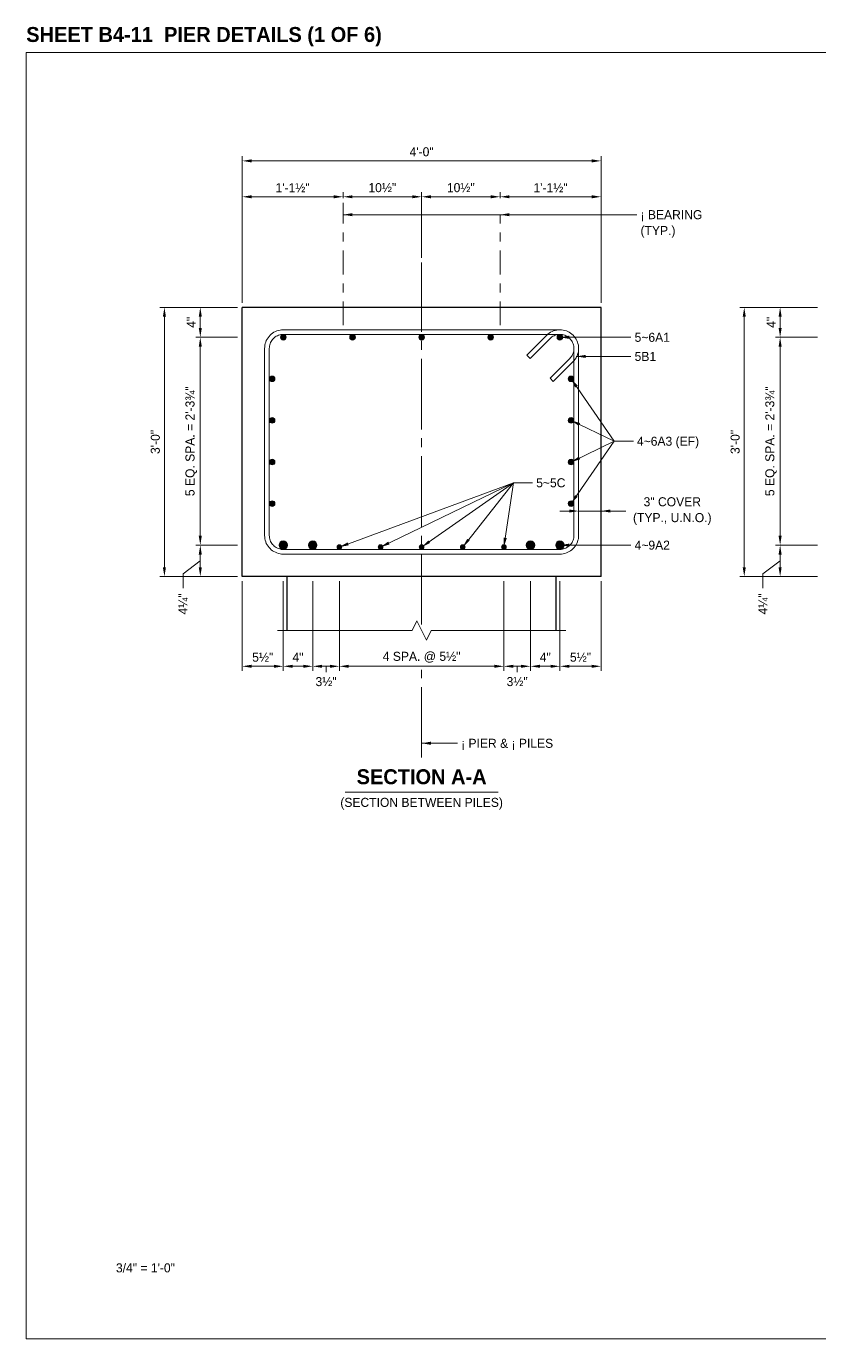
# Model space of a CAD drawing. Extents: x -1 to 861, y -26 to 2.
# Drawn here: x 299 to 307.84, y -13.33 to 1.29 of the extents above; entities that cross this region are included whole.
import ezdxf
from ezdxf.enums import TextEntityAlignment as Align

# ---------------------------------------------------------------- set-up
doc = ezdxf.new("R2010")
doc.units = 21
doc.header["$MEASUREMENT"] = 0
doc.linetypes.add('DGN4', pattern=[0.336, 0.2, -0.053, 0.03, -0.053])
doc.linetypes.add('DGN7', pattern=[0.726, 0.59, -0.053, 0.03, -0.053])
for name, color, linetype, lineweight in [('Border', 7, 'Continuous', 15), ('CL_Major', 1, 'DGN7', 9), ('CL_Minor', 7, 'DGN4', 9), ('Dimension', 7, 'Continuous', 9), ('Leader', 7, 'Continuous', 9), ('Rebar', 2, 'Continuous', 15), ('SubStrConc', 3, 'Continuous', 30), ('Symbols', 7, 'Continuous', 15), ('TextStructures', 7, 'Continuous', 9)]:
    doc.layers.add(name, color=color, linetype=linetype, lineweight=lineweight)
doc.styles.add('FDOT Bold (Large)', font='FDOTBold.ttf')
doc.styles.add('FDOT Structures', font='FDOT.ttf')
doc.styles.add('FDOT Structures Annotation', font='FDOT.ttf')

msp = doc.modelspace()

# ---------------------------------------------------------------- hatches: boundary and pattern name
at = {"layer": 'Rebar'}
h = msp.add_hatch(color=256, dxfattribs=at)
h.dxf.hatch_style = 1
edge = h.paths.add_edge_path()
edge.add_arc((301.866, -2.174), 0.0312, 0, 360)
h = msp.add_hatch(color=256, dxfattribs=at)
h.dxf.hatch_style = 1
edge = h.paths.add_edge_path()
edge.add_arc((302.637, -2.174), 0.0312, 0, 360)
h = msp.add_hatch(color=256, dxfattribs=at)
h.dxf.hatch_style = 1
edge = h.paths.add_edge_path()
edge.add_arc((303.407, -2.174), 0.0312, 0, 360)
h = msp.add_hatch(color=256, dxfattribs=at)
h.dxf.hatch_style = 1
edge = h.paths.add_edge_path()
edge.add_arc((304.177, -2.174), 0.0312, 0, 360)
h = msp.add_hatch(color=256, dxfattribs=at)
h.dxf.hatch_style = 1
edge = h.paths.add_edge_path()
edge.add_arc((304.948, -2.174), 0.0312, 0, 360)
h = msp.add_hatch(color=256, dxfattribs=at)
h.dxf.hatch_style = 1
edge = h.paths.add_edge_path()
edge.add_arc((301.741, -2.637), 0.0312, 0, 360)
h = msp.add_hatch(color=256, dxfattribs=at)
h.dxf.hatch_style = 1
edge = h.paths.add_edge_path()
edge.add_arc((305.073, -2.637), 0.0312, 0, 360)
h = msp.add_hatch(color=256, dxfattribs=at)
h.dxf.hatch_style = 1
edge = h.paths.add_edge_path()
edge.add_arc((301.741, -3.1), 0.0312, 0, 360)
h = msp.add_hatch(color=256, dxfattribs=at)
h.dxf.hatch_style = 1
edge = h.paths.add_edge_path()
edge.add_arc((305.073, -3.1), 0.0312, 0, 360)
h = msp.add_hatch(color=256, dxfattribs=at)
h.dxf.hatch_style = 1
edge = h.paths.add_edge_path()
edge.add_arc((301.741, -3.564), 0.0312, 0, 360)
h = msp.add_hatch(color=256, dxfattribs=at)
h.dxf.hatch_style = 1
edge = h.paths.add_edge_path()
edge.add_arc((305.073, -3.564), 0.0312, 0, 360)
h = msp.add_hatch(color=256, dxfattribs=at)
h.dxf.hatch_style = 1
edge = h.paths.add_edge_path()
edge.add_arc((301.741, -4.027), 0.0312, 0, 360)
h = msp.add_hatch(color=256, dxfattribs=at)
h.dxf.hatch_style = 1
edge = h.paths.add_edge_path()
edge.add_arc((305.073, -4.027), 0.0312, 0, 360)
h = msp.add_hatch(color=256, dxfattribs=at)
h.dxf.hatch_style = 1
edge = h.paths.add_edge_path()
edge.add_arc((301.865, -4.49), 0.047, 0, 360)
h = msp.add_hatch(color=256, dxfattribs=at)
h.dxf.hatch_style = 1
edge = h.paths.add_edge_path()
edge.add_arc((302.193, -4.49), 0.047, 0, 360)
h = msp.add_hatch(color=256, dxfattribs=at)
h.dxf.hatch_style = 1
edge = h.paths.add_edge_path()
edge.add_arc((302.49, -4.511), 0.026, 0, 360)
h = msp.add_hatch(color=256, dxfattribs=at)
h.dxf.hatch_style = 1
edge = h.paths.add_edge_path()
edge.add_arc((302.949, -4.511), 0.026, 0, 360)
h = msp.add_hatch(color=256, dxfattribs=at)
h.dxf.hatch_style = 1
edge = h.paths.add_edge_path()
edge.add_arc((303.407, -4.511), 0.026, 0, 360)
h = msp.add_hatch(color=256, dxfattribs=at)
h.dxf.hatch_style = 1
edge = h.paths.add_edge_path()
edge.add_arc((303.865, -4.511), 0.026, 0, 360)
h = msp.add_hatch(color=256, dxfattribs=at)
h.dxf.hatch_style = 1
edge = h.paths.add_edge_path()
edge.add_arc((304.324, -4.511), 0.026, 0, 360)
h = msp.add_hatch(color=256, dxfattribs=at)
h.dxf.hatch_style = 1
edge = h.paths.add_edge_path()
edge.add_arc((304.621, -4.49), 0.047, 0, 360)
h = msp.add_hatch(color=256, dxfattribs=at)
h.dxf.hatch_style = 1
edge = h.paths.add_edge_path()
edge.add_arc((304.949, -4.49), 0.047, 0, 360)

# ---------------------------------------------------------------- linework, layer by layer
at = {"layer": 'CL_Major', "ltscale": 1.333333}
for p, q in [((303.407, -5.373), (303.407, -1.34)), ((303.407, -6.858), (303.407, -5.88))]:
    msp.add_line(p, q, dxfattribs=at)
at = {"layer": 'CL_Minor', "ltscale": 1.333333}
for p, q in [((302.532, -2.04), (302.532, -0.674)), ((304.282, -2.04), (304.282, -0.808))]:
    msp.add_line(p, q, dxfattribs=at)
at = {"layer": 'Dimension'}
for p, q in [((301.407, -1.79), (301.407, -0.157)), ((301.511, -0.208), (305.303, -0.208)), ((305.407, -1.79), (305.407, -0.157)), ((301.407, -1.79), (301.407, -0.557)), ((302.532, -0.624), (302.532, -0.557)), ((302.532, -0.624), (302.532, -0.557)), ((303.407, -1.29), (303.407, -0.557)), ((303.407, -1.29), (303.407, -0.557)), ((304.282, -0.624), (304.282, -0.557)), ((304.282, -0.624), (304.282, -0.557)), ((305.407, -1.79), (305.407, -0.557)), ((301.511, -0.608), (302.427, -0.608)), ((302.636, -0.608), (303.303, -0.608)), ((303.511, -0.608), (304.177, -0.608)), ((304.386, -0.608), (305.303, -0.608)), ((301.356, -1.84), (300.49, -1.84)), ((301.356, -1.84), (300.89, -1.84)), ((307.82, -1.84), (306.953, -1.84)), ((307.82, -1.84), (307.353, -1.84)), ((300.54, -4.736), (300.54, -1.944)), ((300.94, -2.07), (300.94, -1.944)), ((307.003, -4.736), (307.003, -1.944)), ((307.403, -2.07), (307.403, -1.944)), ((301.356, -2.174), (300.89, -2.174)), ((301.356, -2.174), (300.89, -2.174)), ((307.82, -2.174), (307.353, -2.174)), ((307.82, -2.174), (307.353, -2.174)), ((300.94, -4.386), (300.94, -2.278)), ((307.403, -4.386), (307.403, -2.278)), ((305.053, -4.11), (304.949, -4.11)), ((305.157, -4.11), (305.407, -4.11)), ((305.511, -4.11), (305.615, -4.11)), ((301.356, -4.49), (300.89, -4.49)), ((301.356, -4.49), (300.89, -4.49)), ((307.82, -4.49), (307.353, -4.49)), ((307.82, -4.49), (307.353, -4.49)), ((300.94, -4.736), (300.94, -4.595)), ((307.403, -4.736), (307.403, -4.595)), ((301.356, -4.84), (300.49, -4.84)), ((301.356, -4.84), (300.89, -4.84)), ((301.407, -4.89), (301.407, -5.89)), ((301.865, -4.89), (301.865, -5.89)), ((301.865, -4.89), (301.865, -5.89)), ((304.949, -4.89), (304.949, -5.89)), ((304.949, -4.89), (304.949, -5.89)), ((305.407, -4.89), (305.407, -5.89)), ((307.82, -4.84), (306.953, -4.84)), ((307.82, -4.84), (307.353, -4.84)), ((301.511, -5.84), (301.761, -5.84)), ((301.969, -5.84), (302.089, -5.84)), ((302.297, -5.84), (302.386, -5.84)), ((302.594, -5.84), (304.219, -5.84)), ((304.428, -5.84), (304.516, -5.84)), ((304.725, -5.84), (304.845, -5.84)), ((305.053, -5.84), (305.303, -5.84))]:
    msp.add_line(p, q, dxfattribs=at)
for points in [[(301.511, -0.225), (301.407, -0.208), (301.511, -0.191)], [(305.303, -0.191), (305.407, -0.208), (305.303, -0.225)], [(301.511, -0.625), (301.407, -0.608), (301.511, -0.591)], [(302.427, -0.591), (302.532, -0.608), (302.427, -0.625)], [(302.636, -0.625), (302.532, -0.608), (302.636, -0.591)], [(303.303, -0.591), (303.407, -0.608), (303.303, -0.625)], [(303.511, -0.625), (303.407, -0.608), (303.511, -0.591)], [(304.177, -0.591), (304.282, -0.608), (304.177, -0.625)], [(304.386, -0.625), (304.282, -0.608), (304.386, -0.591)], [(305.303, -0.591), (305.407, -0.608), (305.303, -0.625)], [(300.523, -1.944), (300.54, -1.84), (300.557, -1.944)], [(306.986, -1.944), (307.003, -1.84), (307.02, -1.944)], [(300.923, -2.278), (300.94, -2.174), (300.957, -2.278)], [(307.386, -2.278), (307.403, -2.174), (307.42, -2.278)], [(305.053, -4.093), (305.157, -4.11), (305.053, -4.127)], [(305.511, -4.127), (305.407, -4.11), (305.511, -4.093)], [(300.957, -4.386), (300.94, -4.49), (300.923, -4.386)], [(307.42, -4.386), (307.403, -4.49), (307.386, -4.386)], [(300.923, -4.595), (300.94, -4.49), (300.957, -4.595)], [(307.386, -4.595), (307.403, -4.49), (307.42, -4.595)], [(300.557, -4.736), (300.54, -4.84), (300.523, -4.736)], [(300.957, -4.736), (300.94, -4.84), (300.923, -4.736)], [(307.02, -4.736), (307.003, -4.84), (306.986, -4.736)], [(307.42, -4.736), (307.403, -4.84), (307.386, -4.736)], [(302.297, -5.857), (302.193, -5.84), (302.297, -5.823)], [(302.386, -5.823), (302.49, -5.84), (302.386, -5.857)], [(302.594, -5.857), (302.49, -5.84), (302.594, -5.823)], [(304.219, -5.823), (304.323, -5.84), (304.219, -5.857)], [(304.428, -5.857), (304.323, -5.84), (304.428, -5.823)], [(304.516, -5.823), (304.62, -5.84), (304.516, -5.857)]]:
    msp.add_solid(points, dxfattribs=at)
at = {"layer": 'Leader'}
for p, q in [((305.073, -2.637), (305.554, -3.332)), ((305.073, -3.1), (305.554, -3.332)), ((305.073, -4.027), (305.554, -3.332)), ((305.073, -3.564), (305.554, -3.332)), ((305.554, -3.332), (305.767, -3.332)), ((302.49, -4.511), (304.43, -3.795)), ((302.949, -4.511), (304.43, -3.795)), ((303.407, -4.511), (304.43, -3.795)), ((303.865, -4.511), (304.43, -3.795)), ((304.324, -4.511), (304.43, -3.795)), ((304.43, -3.795), (304.644, -3.795))]:
    msp.add_line(p, q, dxfattribs=at)
for points in [[(302.532, -0.808), (305.807, -0.808)], [(304.948, -2.174), (305.554, -2.174), (305.74, -2.174)], [(305.131, -2.387), (305.554, -2.387), (305.74, -2.387)], [(304.949, -4.49), (305.554, -4.49), (305.74, -4.49)], [(303.407, -6.698), (303.807, -6.698)]]:
    msp.add_lwpolyline(points, dxfattribs=at)
for points in [[(302.532, -0.808), (302.636, -0.79), (302.636, -0.825)], [(304.282, -0.808), (304.386, -0.79), (304.386, -0.825)], [(304.948, -2.174), (305.052, -2.156), (305.052, -2.191)], [(305.131, -2.387), (305.235, -2.37), (305.235, -2.404)], [(305.073, -2.637), (305.147, -2.713), (305.118, -2.733)], [(305.073, -3.1), (305.174, -3.13), (305.159, -3.161)], [(305.073, -3.564), (305.159, -3.503), (305.174, -3.534)], [(305.073, -4.027), (305.118, -3.932), (305.147, -3.951)], [(302.49, -4.511), (302.582, -4.459), (302.594, -4.492)], [(302.949, -4.511), (303.035, -4.45), (303.05, -4.482)], [(303.407, -4.511), (303.482, -4.437), (303.502, -4.466)], [(303.865, -4.511), (303.916, -4.419), (303.943, -4.44)], [(304.324, -4.511), (304.322, -4.406), (304.356, -4.411)], [(304.949, -4.49), (305.053, -4.473), (305.053, -4.508)], [(303.407, -6.698), (303.511, -6.68), (303.511, -6.715)]]:
    msp.add_solid(points, dxfattribs=at)
at = {"layer": 'Rebar'}
for p, q in [((304.58, -2.372), (304.617, -2.409)), ((304.875, -2.667), (304.838, -2.63))]:
    msp.add_line(p, q, dxfattribs=at)
for points in [[(304.58, -2.372), (304.802, -2.15), (304.815, -2.138), (304.829, -2.127), (304.845, -2.118), (304.861, -2.109), (304.877, -2.102), (304.895, -2.097), (304.913, -2.093), (304.931, -2.091), (304.949, -2.09), (304.967, -2.091), (304.985, -2.093), (305.003, -2.097), (305.02, -2.102), (305.037, -2.109), (305.053, -2.118), (305.068, -2.127), (305.083, -2.138), (305.096, -2.151), (305.108, -2.164), (305.119, -2.179), (305.129, -2.194), (305.137, -2.21), (305.144, -2.227), (305.15, -2.244), (305.154, -2.262), (305.156, -2.28), (305.157, -2.297), (305.157, -4.382), (305.156, -4.4), (305.154, -4.418), (305.15, -4.436), (305.144, -4.453), (305.137, -4.47), (305.129, -4.486), (305.119, -4.501), (305.108, -4.516), (305.096, -4.529), (305.082, -4.541), (305.068, -4.552), (305.053, -4.562), (305.037, -4.57), (305.02, -4.577), (305.002, -4.583), (304.985, -4.587), (304.967, -4.589), (304.949, -4.59), (301.891, -4.59), (301.891, -4.591), (301.847, -4.589), (301.829, -4.587), (301.811, -4.583), (301.794, -4.577), (301.777, -4.57), (301.761, -4.562), (301.746, -4.552), (301.731, -4.541), (301.718, -4.529), (301.706, -4.516), (301.695, -4.501), (301.685, -4.486), (301.676, -4.47), (301.669, -4.453), (301.664, -4.436), (301.66, -4.418), (301.658, -4.4), (301.657, -4.382), (301.657, -2.298), (301.658, -2.28), (301.66, -2.262), (301.664, -2.244), (301.669, -2.227), (301.676, -2.21), (301.685, -2.194), (301.695, -2.179), (301.706, -2.164), (301.718, -2.151), (301.731, -2.139), (301.746, -2.128), (301.761, -2.118), (301.777, -2.109), (301.794, -2.102), (301.811, -2.097), (301.829, -2.093), (301.847, -2.091), (301.891, -2.089), (301.891, -2.09), (304.949, -2.09), (304.967, -2.091), (304.985, -2.093), (305.003, -2.097), (305.02, -2.102), (305.037, -2.109), (305.053, -2.118), (305.068, -2.128), (305.083, -2.139), (305.096, -2.151), (305.108, -2.164), (305.119, -2.179), (305.129, -2.194), (305.138, -2.21), (305.144, -2.227), (305.15, -2.244), (305.154, -2.262), (305.156, -2.28), (305.157, -2.298), (305.156, -2.316), (305.154, -2.334), (305.15, -2.352), (305.144, -2.369), (305.138, -2.386), (305.129, -2.402), (305.119, -2.418), (305.108, -2.432), (305.096, -2.445), (304.875, -2.667)], [(304.617, -2.409), (304.838, -2.188), (304.848, -2.178), (304.859, -2.17), (304.871, -2.163), (304.883, -2.156), (304.895, -2.151), (304.908, -2.147), (304.922, -2.144), (304.935, -2.142), (304.949, -2.142), (304.962, -2.142), (304.976, -2.144), (304.989, -2.147), (305.002, -2.151), (305.015, -2.156), (305.027, -2.163), (305.038, -2.17), (305.049, -2.178), (305.059, -2.188), (305.068, -2.198), (305.077, -2.208), (305.084, -2.22), (305.09, -2.232), (305.095, -2.245), (305.099, -2.258), (305.102, -2.271), (305.104, -2.284), (305.105, -2.299), (305.105, -4.381), (305.104, -4.395), (305.102, -4.409), (305.099, -4.422), (305.095, -4.435), (305.09, -4.448), (305.084, -4.46), (305.077, -4.471), (305.068, -4.482), (305.059, -4.492), (305.049, -4.501), (305.038, -4.51), (305.027, -4.517), (305.015, -4.523), (305.002, -4.528), (304.989, -4.532), (304.976, -4.535), (304.962, -4.537), (304.948, -4.538), (301.839, -4.538), (301.839, -4.537), (301.852, -4.537), (301.838, -4.535), (301.825, -4.532), (301.812, -4.528), (301.799, -4.523), (301.787, -4.517), (301.776, -4.51), (301.765, -4.501), (301.755, -4.492), (301.746, -4.482), (301.737, -4.471), (301.73, -4.46), (301.724, -4.448), (301.718, -4.435), (301.714, -4.422), (301.711, -4.409), (301.71, -4.395), (301.709, -4.381), (301.709, -2.299), (301.71, -2.285), (301.711, -2.271), (301.714, -2.258), (301.718, -2.245), (301.724, -2.232), (301.73, -2.22), (301.737, -2.209), (301.746, -2.198), (301.755, -2.188), (301.765, -2.179), (301.776, -2.17), (301.787, -2.163), (301.799, -2.157), (301.812, -2.151), (301.825, -2.147), (301.838, -2.144), (301.852, -2.143), (301.839, -2.143), (301.839, -2.142), (304.948, -2.142), (304.962, -2.143), (304.976, -2.144), (304.989, -2.147), (305.002, -2.151), (305.015, -2.157), (305.027, -2.163), (305.038, -2.17), (305.049, -2.179), (305.059, -2.188), (305.068, -2.198), (305.077, -2.209), (305.084, -2.22), (305.09, -2.232), (305.096, -2.245), (305.1, -2.258), (305.103, -2.271), (305.104, -2.285), (305.105, -2.298), (305.104, -2.312), (305.103, -2.325), (305.1, -2.339), (305.096, -2.352), (305.09, -2.364), (305.084, -2.376), (305.077, -2.388), (305.068, -2.398), (305.059, -2.409), (304.838, -2.63)]]:
    msp.add_lwpolyline(points, dxfattribs=at)
for centre, radius in [((301.866, -2.174), 0.0312), ((302.637, -2.174), 0.0312), ((303.407, -2.174), 0.0312), ((304.177, -2.174), 0.0312), ((304.948, -2.174), 0.0312), ((301.741, -2.637), 0.0312), ((305.073, -2.637), 0.0312), ((301.741, -3.1), 0.0312), ((305.073, -3.1), 0.0312), ((301.741, -3.564), 0.0312), ((305.073, -3.564), 0.0312), ((301.741, -4.027), 0.0312), ((305.073, -4.027), 0.0312), ((301.865, -4.49), 0.047), ((302.193, -4.49), 0.047), ((302.49, -4.511), 0.026), ((302.949, -4.511), 0.026), ((303.407, -4.511), 0.026), ((303.865, -4.511), 0.026), ((304.324, -4.511), 0.026), ((304.621, -4.49), 0.047), ((304.949, -4.49), 0.047)]:
    msp.add_circle(centre, radius, dxfattribs=at)
at = {"layer": 'SubStrConc'}
for points in [[(301.407, -1.84), (301.407, -1.84)], [(301.407, -4.84), (301.407, -1.84)], [(301.407, -4.84), (301.407, -1.84)], [(301.407, -1.84), (301.407, -1.84)], [(305.407, -1.84), (301.407, -1.84)], [(305.407, -4.84), (305.407, -1.84)], [(301.407, -4.84), (301.407, -4.84)], [(301.407, -4.84), (301.407, -4.84)], [(305.407, -4.84), (301.407, -4.84)], [(301.907, -5.44), (301.907, -4.84)], [(301.907, -5.44), (301.907, -4.84)], [(304.907, -4.84), (301.907, -4.84)], [(304.907, -5.44), (304.907, -4.84)]]:
    msp.add_lwpolyline(points, dxfattribs=at)
at = {"layer": 'Symbols'}
msp.add_lwpolyline([(301.8, -5.44), (303.3, -5.44), (303.354, -5.333), (303.46, -5.547), (303.514, -5.44), (305.014, -5.44)], dxfattribs=at)
at = {"layer": 'TextStructures'}
msp.add_line((302.554, -7.241), (304.26, -7.241), dxfattribs=at)

# ---------------------------------------------------------------- texts
at = {"layer": 'Border', "style": 'FDOT Bold (Large)'}
msp.add_text('SHEET B4-11  PIER DETAILS (1 OF 6)', height=0.16667, dxfattribs=at).set_placement((299, 1.067), align=Align.BOTTOM_LEFT)
at = {"layer": 'Border', "style": 'FDOT Structures'}
msp.add_text('3/4" = 1\'-0"', height=0.1008, dxfattribs=at).set_placement((300, -12.493), align=Align.TOP_LEFT)
at = {"layer": 'Dimension', "char_height": 0.1008, "attachment_point": 5, "line_spacing_factor": 1.05, "style": 'FDOT Structures Annotation', "bg_fill": 3, "box_fill_scale": 1.1, "bg_fill_color": 0}
for s, insert in [('3" COVER\\P(TYP., U.N.O.)', (306.201, -4.11)), ('3½"', (302.342, -6.011)), ('3½"', (304.472, -6.011))]:
    msp.add_mtext(s, dxfattribs=dict(at, insert=insert))
at = {"layer": 'Dimension', "char_height": 0.1008, "attachment_point": 5, "rotation": 90, "line_spacing_factor": 1.05, "style": 'FDOT Structures Annotation', "bg_fill": 3, "box_fill_scale": 1.1, "bg_fill_color": 0}
for insert in [(300.748, -5.145), (307.212, -5.145)]:
    msp.add_mtext('4¼"', dxfattribs=dict(at, insert=insert))
at = {"layer": 'TextStructures', "style": 'FDOT Structures'}
for s, p in [('5~6A1', (305.781, -2.174)), ('5B1', (305.781, -2.387)), ('4~6A3 (EF)', (305.807, -3.332)), ('5~5C', (304.684, -3.795)), ('4~9A2', (305.781, -4.49)), ('¡ PIER & ¡ PILES', (303.847, -6.698))]:
    msp.add_text(s, height=0.1008, dxfattribs=at).set_placement(p, align=Align.MIDDLE_LEFT)
at = {"layer": 'TextStructures'}
for s, height, style, p in [('SECTION A-A', 0.16667, 'FDOT Bold (Large)', (303.407, -7.204)), ('(SECTION BETWEEN PILES)', 0.1008, 'FDOT Structures', (303.407, -7.437))]:
    msp.add_text(s, height=height, dxfattribs=dict(at, style=style)).set_placement(p, align=Align.BOTTOM_CENTER)
at = {"layer": 'TextStructures', "insert": (305.847, -0.757), "char_height": 0.1008, "attachment_point": 1, "line_spacing_factor": 1.05, "style": 'FDOT Structures'}
msp.add_mtext('¡ BEARING\\P(TYP.)', dxfattribs=at)

# ---------------------------------------------------------------- next in the draw order: linework, layer by layer
at = {"layer": 'Border'}
msp.add_lwpolyline([(299, -13.333), (321.133, -13.333), (321.133, 1), (299, 1)], close=True, dxfattribs=at)
at = {"layer": 'Dimension'}
for p, q in [((302.193, -4.89), (302.193, -5.89)), ((302.193, -4.89), (302.193, -5.89)), ((302.49, -4.89), (302.49, -5.89)), ((302.49, -4.89), (302.49, -5.89)), ((304.323, -4.89), (304.323, -5.89)), ((304.323, -4.89), (304.323, -5.89)), ((304.62, -4.89), (304.62, -5.89)), ((304.62, -4.89), (304.62, -5.89))]:
    msp.add_line(p, q, dxfattribs=at)
for points in [[(305.685, -4.11), (305.282, -4.11)], [(300.748, -4.969), (300.748, -4.809), (300.94, -4.665)], [(307.212, -4.969), (307.212, -4.809), (307.403, -4.665)], [(302.342, -5.905), (302.342, -5.84)], [(304.472, -5.905), (304.472, -5.84)]]:
    msp.add_lwpolyline(points, dxfattribs=at)

# ---------------------------------------------------------------- next in the draw order: texts
at = {"layer": 'Dimension', "char_height": 0.1008, "attachment_point": 5, "style": 'FDOT Structures Annotation', "bg_fill": 3, "box_fill_scale": 1.1, "bg_fill_color": 1}
for s, insert in [('4\'-0"', (303.407, -0.107)), ('1\'-1½"', (301.969, -0.507)), ('10½"', (302.969, -0.507)), ('10½"', (303.844, -0.507)), ('1\'-1½"', (304.844, -0.507)), ('5½"', (301.636, -5.739)), ('4"', (302.029, -5.739)), ('4 SPA. @ 5½"', (303.407, -5.739)), ('4"', (304.785, -5.739)), ('5½"', (305.178, -5.739))]:
    msp.add_mtext(s, dxfattribs=dict(at, insert=insert))
at = {"layer": 'Dimension', "char_height": 0.1008, "attachment_point": 5, "rotation": 90, "style": 'FDOT Structures Annotation', "bg_fill": 3, "box_fill_scale": 1.1, "bg_fill_color": 1}
for s, insert in [('4"', (300.839, -2.007)), ('4"', (307.302, -2.007)), ('5 EQ. SPA. = 2\'-3¾"', (300.839, -3.332)), ('5 EQ. SPA. = 2\'-3¾"', (307.302, -3.332)), ('3\'-0"', (300.439, -3.34)), ('3\'-0"', (306.902, -3.34))]:
    msp.add_mtext(s, dxfattribs=dict(at, insert=insert))

# ---------------------------------------------------------------- next in the draw order: linework, layer by layer
at = {"layer": 'Dimension'}
for points in [[(300.923, -1.944), (300.94, -1.84), (300.957, -1.944)], [(307.386, -1.944), (307.403, -1.84), (307.42, -1.944)], [(300.957, -2.07), (300.94, -2.174), (300.923, -2.07)], [(307.42, -2.07), (307.403, -2.174), (307.386, -2.07)], [(301.511, -5.857), (301.407, -5.84), (301.511, -5.823)], [(301.761, -5.823), (301.865, -5.84), (301.761, -5.857)], [(301.969, -5.857), (301.865, -5.84), (301.969, -5.823)], [(302.089, -5.823), (302.193, -5.84), (302.089, -5.857)], [(304.725, -5.857), (304.62, -5.84), (304.725, -5.823)], [(304.845, -5.823), (304.949, -5.84), (304.845, -5.857)], [(305.053, -5.857), (304.949, -5.84), (305.053, -5.823)], [(305.303, -5.823), (305.407, -5.84), (305.303, -5.857)]]:
    msp.add_solid(points, dxfattribs=at)

doc.saveas('drawing.dxf')
